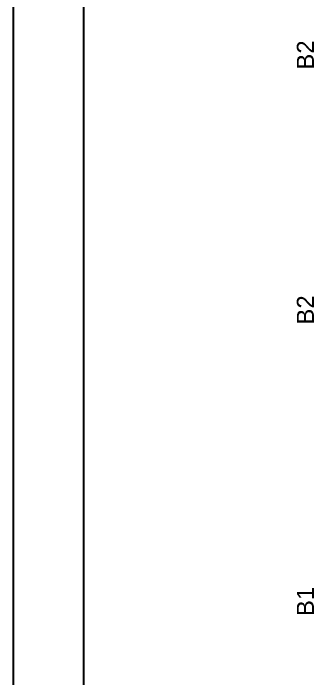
# Model space of a CAD drawing. Header units: inches. Extents: x -605 to 2991212, y -2872845 to 0.
# Drawn here: x 2822854 to 2827331, y -2252915 to -2243200 of the extents above; entities that cross this region are included whole.
import ezdxf
from ezdxf.enums import TextEntityAlignment as Align

# ---------------------------------------------------------------- set-up
doc = ezdxf.new("R2010")
doc.units = ezdxf.units.IN
doc.header["$LTSCALE"] = 600
doc.header["$MEASUREMENT"] = 0
doc.layers.add('rRCC 2', color=40, linetype='Continuous', lineweight=15)
doc.layers.add('rSHEET', color=2, linetype='Continuous', lineweight=30)
doc.styles.get("Standard").update_dxf_attribs({"font": 'arial.ttf'})

msp = doc.modelspace()

# ---------------------------------------------------------------- linework, layer by layer
at = {"layer": 'rSHEET'}
msp.add_lwpolyline([(2899023.7, -2338408.5), (2899023.7, -2230682.9), (2822854, -2230682.9), (2822854, -2338408.5)], close=True, dxfattribs=at)
msp.add_lwpolyline([(2897999.7, -2336613), (2897999.7, -2232478.3, 0.414214), (2897230.2, -2231708.9), (2824647.5, -2231708.9, 0.414214), (2823878.1, -2232478.3), (2823878.1, -2336613, 0.414214), (2824647.5, -2337382.5), (2897230.2, -2337382.5, 0.414214)], format="xyb", close=True, dxfattribs=at)

# ---------------------------------------------------------------- texts
at = {"layer": 'rRCC 2'}
for s, p in [('B2', (2827121.8, -2243809.4)), ('B2', (2827121.8, -2247531.4)), ('B1', (2827121.8, -2251787.5))]:
    msp.add_text(s, height=250, rotation=90, dxfattribs=at).set_placement(p, align=Align.MIDDLE_CENTER)

doc.saveas('drawing.dxf')
